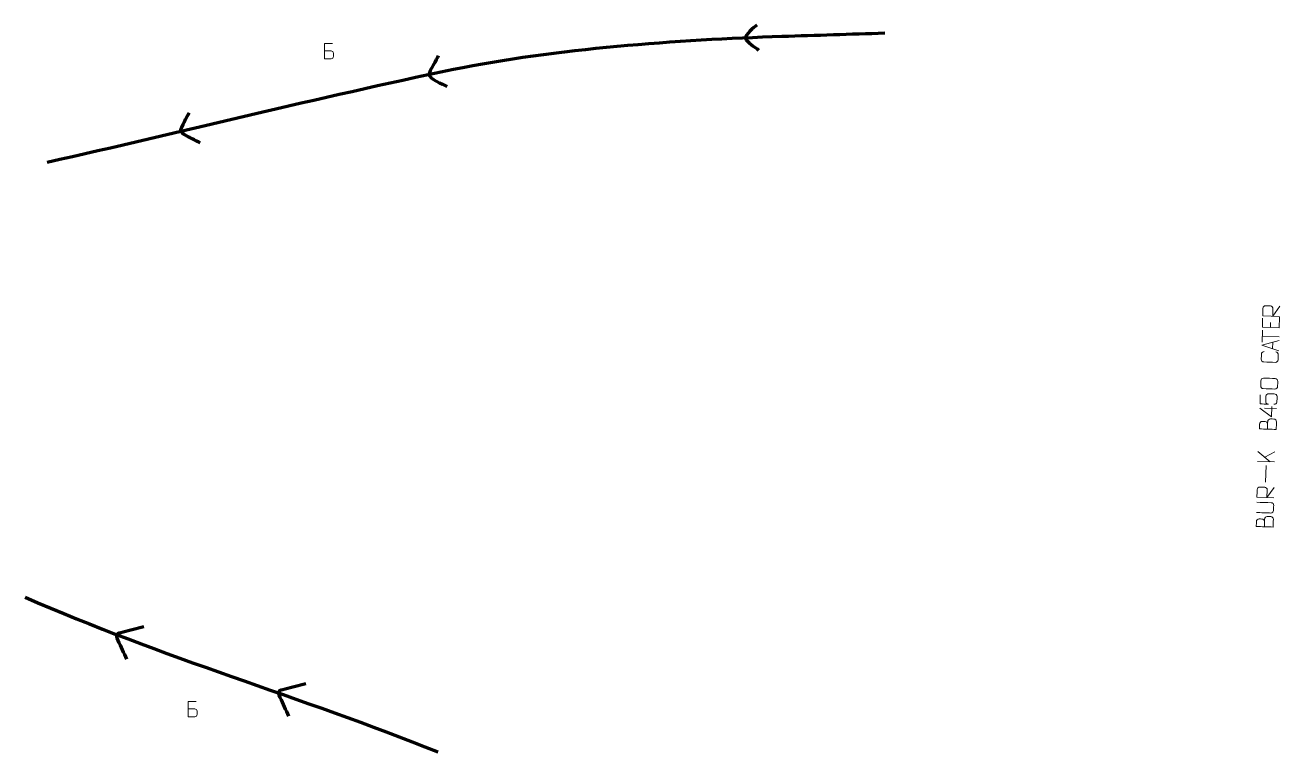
# Model space of a CAD drawing. Header units: millimetres. Extents: x -905 to 948, y -612 to 461.
import ezdxf

# ---------------------------------------------------------------- set-up
doc = ezdxf.new("R2010")
doc.units = ezdxf.units.MM
doc.header["$MEASUREMENT"] = 0
doc.layers.add('layer 1', color=7, linetype='Continuous')
doc.layers.add('layer 2', color=7, linetype='Continuous')

msp = doc.modelspace()

# ---------------------------------------------------------------- linework, layer by layer
at = {"layer": 'layer 1', "color": 250, "lineweight": 9}
for points, knots in [([(-463.1559, 423.2637), (-459.8969, 423.2641), (-456.6376, 423.2641), (-453.3779, 423.2637), (-453.3779, 423.2637), (-451.6085, 423.2482), (-449.8856, 421.6932), (-449.8856, 419.8574), (-449.8856, 419.8574), (-449.886, 418.8466), (-449.886, 416.1153), (-449.8856, 415.1042), (-449.8856, 415.1042), (-449.8698, 413.4401), (-451.2511, 411.6363), (-453.3304, 411.6515), (-453.3304, 411.6515), (-456.5904, 411.6518), (-459.8501, 411.6518), (-463.1095, 411.6515), (-463.1095, 411.6515), (-463.1095, 419.1019), (-463.1095, 426.552), (-463.1095, 434.0018), (-463.1095, 434.0018), (-460.9834, 434.0018), (-453.5117, 434.0018), (-451.3853, 434.0018)], [0, 0, 0, 0, 0.125, 0.125, 0.125, 0.125, 0.25, 0.25, 0.25, 0.25, 0.375, 0.375, 0.375, 0.375, 0.5, 0.5, 0.5, 0.5, 0.625, 0.625, 0.625, 0.625, 0.75, 0.75, 0.75, 0.75, 1, 1, 1, 1]), ([(947.6436, 30.9899), (947.6436, 30.9899), (922.73, 31.7847), (922.73, 31.7847), (922.73, 31.7847), (922.8481, 35.4871), (922.9663, 39.1902), (923.0844, 42.8929), (923.0844, 42.8929), (923.1984, 45.2866), (924.7372, 46.843), (927.0997, 46.7634), (927.0997, 46.7634), (929.1319, 46.6981), (932.1864, 46.6007), (934.2192, 46.5363), (934.2192, 46.5363), (936.0914, 46.4698), (937.9706, 44.5414), (937.9236, 42.4713), (937.9236, 42.4713), (937.9236, 42.4713), (937.5676, 31.3113), (937.5676, 31.3113), (937.5676, 31.3113), (937.5676, 31.3113), (948.1251, 46.0831), (948.1251, 46.0831)], [0, 0, 0, 0, 0.125, 0.125, 0.125, 0.125, 0.25, 0.25, 0.25, 0.25, 0.375, 0.375, 0.375, 0.375, 0.5, 0.5, 0.5, 0.5, 0.625, 0.625, 0.625, 0.625, 0.75, 0.75, 0.75, 0.75, 1, 1, 1, 1]), ([(922.6078, 28.492), (922.6078, 28.492), (922.1848, 15.2328), (922.1848, 15.2328), (922.1848, 15.2328), (922.1848, 15.2328), (947.0984, 14.4381), (947.0984, 14.4381), (947.0984, 14.4381), (947.0984, 14.4381), (947.5869, 29.7486), (947.5869, 29.7486)], [0, 0, 0, 0, 0.25, 0.25, 0.25, 0.25, 0.5, 0.5, 0.5, 0.5, 1, 1, 1, 1]), ([(946.3464, -19.9913), (946.3464, -19.9913), (921.675, -11.6051), (921.675, -11.6051), (921.675, -11.6051), (921.675, -11.6051), (946.8373, -4.6034), (946.8373, -4.6034)], [0, 0, 0, 0, 0.333333333, 0.333333333, 0.333333333, 0.333333333, 1, 1, 1, 1]), ([(942.0645, -21.4615), (944.3789, -21.6862), (945.7958, -23.4649), (945.7296, -25.677), (945.7296, -25.677), (945.6456, -28.0784), (945.5619, -30.4798), (945.4787, -32.8808), (945.4787, -32.8808), (945.5149, -34.8669), (943.5629, -36.8323), (941.5494, -36.7507), (941.5494, -36.7507), (935.7891, -36.5497), (930.0293, -36.3491), (924.2697, -36.149), (924.2697, -36.149), (922.1354, -36.0703), (920.4817, -34.2117), (920.5724, -31.9956), (920.5724, -31.9956), (920.6558, -29.6006), (920.7392, -27.2051), (920.8226, -24.8097), (920.8226, -24.8097), (920.857, -22.8038), (922.4174, -20.8048), (924.8518, -20.8622)], [0, 0, 0, 0, 0.125, 0.125, 0.125, 0.125, 0.25, 0.25, 0.25, 0.25, 0.375, 0.375, 0.375, 0.375, 0.5, 0.5, 0.5, 0.5, 0.625, 0.625, 0.625, 0.625, 0.75, 0.75, 0.75, 0.75, 1, 1, 1, 1]), ([(919.7621, -71.4274), (919.8399, -68.9905), (919.9176, -66.5532), (919.9954, -64.1158), (919.9954, -64.1158), (920.0249, -62.075), (921.5834, -60.0359), (924.0225, -60.0858), (924.0225, -60.0858), (929.7707, -60.2696), (935.5193, -60.453), (941.2683, -60.636), (941.2683, -60.636), (943.5875, -60.8565), (945.0113, -62.6612), (944.9504, -64.9119), (944.9504, -64.9119), (944.872, -67.3553), (944.7941, -69.7987), (944.7165, -72.2417), (944.7165, -72.2417), (944.7576, -74.2621), (942.8067, -76.2684), (940.7894, -76.1923), (940.7894, -76.1923), (935.018, -76.0078), (929.247, -75.8237), (923.4764, -75.64), (923.4764, -75.64), (921.338, -75.5673), (919.6767, -73.6823), (919.7621, -71.4274)], [0, 0, 0, 0, 0.111111111, 0.111111111, 0.111111111, 0.111111111, 0.222222222, 0.222222222, 0.222222222, 0.222222222, 0.333333333, 0.333333333, 0.333333333, 0.333333333, 0.444444444, 0.444444444, 0.444444444, 0.444444444, 0.555555556, 0.555555556, 0.555555556, 0.555555556, 0.666666667, 0.666666667, 0.666666667, 0.666666667, 0.777777778, 0.777777778, 0.777777778, 0.777777778, 1, 1, 1, 1]), ([(919.1599, -84.9336), (919.1599, -84.9336), (918.7376, -98.1697), (918.7376, -98.1697), (918.7376, -98.1697), (922.9615, -98.3042), (927.1856, -98.4389), (931.4101, -98.574), (931.4101, -98.574), (928.1053, -98.4689), (927.0887, -96.755), (927.1207, -93.8569), (927.1207, -93.8569), (927.2005, -91.3443), (927.2807, -88.8318), (927.3611, -86.3196), (927.3611, -86.3196), (927.4086, -84.6203), (929.8337, -83.177), (931.9001, -83.2136), (931.9001, -83.2136), (934.4833, -83.2963), (937.0667, -83.3787), (939.6502, -83.4608), (939.6502, -83.4608), (941.608, -83.4757), (943.9912, -85.0975), (943.9961, -86.774), (943.9961, -86.774), (943.9315, -88.789), (943.7707, -93.8304), (943.7067, -95.846), (943.7067, -95.846), (943.6549, -97.7469), (941.6569, -98.8246), (939.1091, -98.7648)], [0, 0, 0, 0, 0.1, 0.1, 0.1, 0.1, 0.2, 0.2, 0.2, 0.2, 0.3, 0.3, 0.3, 0.3, 0.4, 0.4, 0.4, 0.4, 0.5, 0.5, 0.5, 0.5, 0.6, 0.6, 0.6, 0.6, 0.7, 0.7, 0.7, 0.7, 0.8, 0.8, 0.8, 0.8, 1, 1, 1, 1]), ([(936.4037, -101.798), (936.4037, -101.798), (935.9167, -117.0631), (935.9167, -117.0631), (935.9167, -117.0631), (935.9167, -117.0631), (918.2654, -104.2545), (918.2654, -104.2545)], [0, 0, 0, 0, 0.333333333, 0.333333333, 0.333333333, 0.333333333, 1, 1, 1, 1]), ([(929.7621, -135.4192), (929.8813, -131.6717), (929.9991, -127.9773), (930.1191, -124.229), (930.1191, -124.229), (930.2012, -122.1951), (931.9978, -120.2692), (934.0442, -120.3345), (934.0442, -120.3345), (935.1708, -120.3708), (938.2154, -120.468), (939.3425, -120.5035), (939.3425, -120.5035), (941.198, -120.5445), (943.158, -122.197), (943.0649, -124.5874), (943.0649, -124.5874), (942.9449, -128.336), (942.8253, -132.0842), (942.7061, -135.8321), (942.7061, -135.8321), (934.4012, -135.5672), (926.0967, -135.3022), (917.7925, -135.0373), (917.7925, -135.0373), (917.8705, -132.5925), (917.9485, -130.1474), (918.0265, -127.7022), (918.0265, -127.7022), (918.0641, -125.9706), (920.0405, -123.8719), (922.0003, -123.9162), (922.0003, -123.9162), (924.0631, -123.9824), (924.2089, -123.987), (926.2721, -124.0525), (926.2721, -124.0525), (928.3354, -124.1005), (930.0777, -126.0679), (929.9944, -128.1375)], [0, 0, 0, 0, 0.090909091, 0.090909091, 0.090909091, 0.090909091, 0.181818182, 0.181818182, 0.181818182, 0.181818182, 0.272727273, 0.272727273, 0.272727273, 0.272727273, 0.363636364, 0.363636364, 0.363636364, 0.363636364, 0.454545455, 0.454545455, 0.454545455, 0.454545455, 0.545454545, 0.545454545, 0.545454545, 0.545454545, 0.636363636, 0.636363636, 0.636363636, 0.636363636, 0.727272727, 0.727272727, 0.727272727, 0.727272727, 0.818181818, 0.818181818, 0.818181818, 0.818181818, 1, 1, 1, 1]), ([(939.101, -236.7883), (939.101, -236.7883), (914.1875, -235.9935), (914.1875, -235.9935), (914.1875, -235.9935), (914.3056, -232.2911), (914.4237, -228.588), (914.5418, -224.8853), (914.5418, -224.8853), (914.6559, -222.4916), (916.1946, -220.9352), (918.5571, -221.0148), (918.5571, -221.0148), (920.5894, -221.08), (923.6439, -221.1775), (925.6766, -221.2419), (925.6766, -221.2419), (927.5489, -221.3084), (929.428, -223.2368), (929.3811, -225.3069), (929.3811, -225.3069), (929.3811, -225.3069), (929.025, -236.4668), (929.025, -236.4668), (929.025, -236.4668), (929.025, -236.4668), (939.5825, -221.6951), (939.5825, -221.6951)], [0, 0, 0, 0, 0.125, 0.125, 0.125, 0.125, 0.25, 0.25, 0.25, 0.25, 0.375, 0.375, 0.375, 0.375, 0.5, 0.5, 0.5, 0.5, 0.625, 0.625, 0.625, 0.625, 0.75, 0.75, 0.75, 0.75, 1, 1, 1, 1]), ([(914.149, -243.5142), (919.6797, -243.6911), (929.8683, -243.9174), (935.3998, -244.0935), (935.3998, -244.0935), (937.6312, -244.3087), (939, -246.0815), (938.9398, -248.2939), (938.9398, -248.2939), (938.8628, -250.6955), (938.7862, -253.0971), (938.71, -255.4984), (938.71, -255.4984), (938.7481, -257.4842), (936.8697, -259.4575), (934.9287, -259.384), (934.9287, -259.384), (929.3757, -259.2065), (919.2197, -258.7842), (913.6675, -258.6075)], [0, 0, 0, 0, 0.166666667, 0.166666667, 0.166666667, 0.166666667, 0.333333333, 0.333333333, 0.333333333, 0.333333333, 0.5, 0.5, 0.5, 0.5, 0.666666667, 0.666666667, 0.666666667, 0.666666667, 1, 1, 1, 1]), ([(925.1623, -279.6074), (925.2814, -275.86), (925.3993, -272.1655), (925.5192, -268.4173), (925.5192, -268.4173), (925.6014, -266.3833), (927.398, -264.4575), (929.4443, -264.5228), (929.4443, -264.5228), (930.571, -264.5591), (933.6156, -264.6562), (934.7427, -264.6918), (934.7427, -264.6918), (936.5982, -264.7328), (938.5582, -266.3852), (938.465, -268.7756), (938.465, -268.7756), (938.3451, -272.5243), (938.2255, -276.2725), (938.1063, -280.0204), (938.1063, -280.0204), (929.8014, -279.7554), (921.4968, -279.4905), (913.1927, -279.2256), (913.1927, -279.2256), (913.2707, -276.7808), (913.3487, -274.3356), (913.4267, -271.8905), (913.4267, -271.8905), (913.4643, -270.1588), (915.4406, -268.0601), (917.4005, -268.1044), (917.4005, -268.1044), (919.4633, -268.1706), (919.609, -268.1753), (921.6722, -268.2407), (921.6722, -268.2407), (923.7356, -268.2887), (925.4778, -270.2562), (925.3946, -272.3257)], [0, 0, 0, 0, 0.090909091, 0.090909091, 0.090909091, 0.090909091, 0.181818182, 0.181818182, 0.181818182, 0.181818182, 0.272727273, 0.272727273, 0.272727273, 0.272727273, 0.363636364, 0.363636364, 0.363636364, 0.363636364, 0.454545455, 0.454545455, 0.454545455, 0.454545455, 0.545454545, 0.545454545, 0.545454545, 0.545454545, 0.636363636, 0.636363636, 0.636363636, 0.636363636, 0.727272727, 0.727272727, 0.727272727, 0.727272727, 0.818181818, 0.818181818, 0.818181818, 0.818181818, 1, 1, 1, 1]), ([(-664.5335, -548.7099), (-661.2745, -548.7095), (-658.0152, -548.7095), (-654.7555, -548.7099), (-654.7555, -548.7099), (-652.9861, -548.7254), (-651.2632, -550.2804), (-651.2632, -552.1162), (-651.2632, -552.1162), (-651.2636, -553.127), (-651.2636, -555.8583), (-651.2632, -556.8694), (-651.2632, -556.8694), (-651.2474, -558.5335), (-652.6287, -560.3373), (-654.708, -560.3221), (-654.708, -560.3221), (-657.968, -560.3218), (-661.2277, -560.3218), (-664.4871, -560.3221), (-664.4871, -560.3221), (-664.4871, -552.8717), (-664.4871, -545.4216), (-664.4871, -537.9718), (-664.4871, -537.9718), (-662.361, -537.9718), (-654.8893, -537.9718), (-652.7629, -537.9718)], [0, 0, 0, 0, 0.125, 0.125, 0.125, 0.125, 0.25, 0.25, 0.25, 0.25, 0.375, 0.375, 0.375, 0.375, 0.5, 0.5, 0.5, 0.5, 0.625, 0.625, 0.625, 0.625, 0.75, 0.75, 0.75, 0.75, 1, 1, 1, 1])]:
    msp.add_open_spline(points, degree=3, knots=knots, dxfattribs=at)
for points in [[(934.0455, 14.8545), (934.0455, 14.8545), (934.281, 22.237), (934.281, 22.237)], [(921.9043, -6.9173), (921.9043, -6.9173), (922.4625, 10.5781), (922.4625, 10.5781)], [(947.0735, 1.0365), (947.0735, 1.0365), (922.1599, 1.8313), (922.1599, 1.8313)], [(937.2012, -16.8927), (937.2012, -16.8927), (937.5132, -7.1129), (937.5132, -7.1129)], [(925.5631, -104.4874), (925.5631, -104.4874), (943.1995, -105.05), (943.1995, -105.05)], [(915.1304, -183.0955), (915.1304, -183.0955), (940.044, -183.8903), (940.044, -183.8903)], [(915.6027, -168.2892), (915.6027, -168.2892), (933.7403, -183.6892), (933.7403, -183.6892)], [(940.4315, -168.746), (940.4315, -168.746), (925.8625, -177.0139), (925.8625, -177.0139)], [(926.9592, -213.611), (926.9592, -213.611), (927.747, -188.9157), (927.747, -188.9157)]]:
    msp.add_open_spline(points, degree=3, dxfattribs=at)
at = {"layer": 'layer 2', "color": 140, "lineweight": 158}
for points, knots in [([(-872.8951, 258.9366), (-673.8517, 303.6261), (-471.7344, 354.8385), (-272.7944, 396.1173), (-272.7944, 396.1173), (-122.2396, 427.0242), (59.7992, 439.9098), (212.6401, 444.9068), (212.6401, 444.9068), (263.2003, 446.5597), (313.761, 448.1975), (364.3214, 449.8462)], [0, 0, 0, 0, 0.25, 0.25, 0.25, 0.25, 0.5, 0.5, 0.5, 0.5, 1, 1, 1, 1]), ([(175.4795, 461.4215), (171.8588, 458.2019), (157.2942, 446.9829), (158.8164, 441.7396), (158.8164, 441.7396), (160.1079, 437.2912), (173.3318, 428.326), (177.8607, 424.5782)], [0, 0, 0, 0, 0.333333333, 0.333333333, 0.333333333, 0.333333333, 1, 1, 1, 1]), ([(-294.9926, 415.9032), (-297.1584, 411.7023), (-308.4985, 392.0944), (-308.8391, 388.8055), (-308.8391, 388.8055), (-309.5002, 382.4221), (-287.942, 373.8342), (-282.0988, 370.7329)], [0, 0, 0, 0, 0.333333333, 0.333333333, 0.333333333, 0.333333333, 1, 1, 1, 1]), ([(-663.0521, 331.974), (-665.2179, 327.7731), (-675.2967, 310.2084), (-675.6373, 306.9195), (-675.6373, 306.9195), (-676.2984, 300.5361), (-652.4912, 290.7576), (-646.648, 287.6563)], [0, 0, 0, 0, 0.333333333, 0.333333333, 0.333333333, 0.333333333, 1, 1, 1, 1]), ([(-664.2428, 330.1219), (-666.4086, 325.921), (-675.2966, 310.2085), (-675.6373, 306.9195), (-675.6373, 306.9195), (-676.2387, 301.113), (-666.1864, 297.7872), (-662.0399, 295.7236), (-662.0399, 295.7236), (-657.6233, 293.5254), (-653.2564, 291.1607), (-648.897, 288.8469)], [0, 0, 0, 0, 0.25, 0.25, 0.25, 0.25, 0.5, 0.5, 0.5, 0.5, 1, 1, 1, 1]), ([(-755.1281, -475.1377), (-759.3446, -465.8522), (-763.5441, -456.7744), (-767.8916, -447.5501), (-767.8916, -447.5501), (-772.3831, -438.0203), (-770.6181, -437.2759), (-760.6758, -434.8999), (-760.6758, -434.8999), (-750.4276, -432.4509), (-740.3067, -429.687), (-730.125, -426.9835)], [0, 0, 0, 0, 0.25, 0.25, 0.25, 0.25, 0.5, 0.5, 0.5, 0.5, 1, 1, 1, 1]), ([(-515.7569, -559.3321), (-519.9734, -550.0466), (-524.1729, -540.9688), (-528.5204, -531.7445), (-528.5204, -531.7445), (-533.0119, -522.2147), (-531.2469, -521.4703), (-521.3046, -519.0943), (-521.3046, -519.0943), (-511.0564, -516.6453), (-500.9355, -513.8814), (-490.7538, -511.1779)], [0, 0, 0, 0, 0.25, 0.25, 0.25, 0.25, 0.5, 0.5, 0.5, 0.5, 1, 1, 1, 1])]:
    msp.add_open_spline(points, degree=3, knots=knots, dxfattribs=at)
msp.add_open_spline([(-905.3969, -383.5429), (-702.7184, -472.5805), (-498.7555, -530.8179), (-295.7376, -612.2295)], degree=3, dxfattribs=at)

doc.saveas('drawing.dxf')
